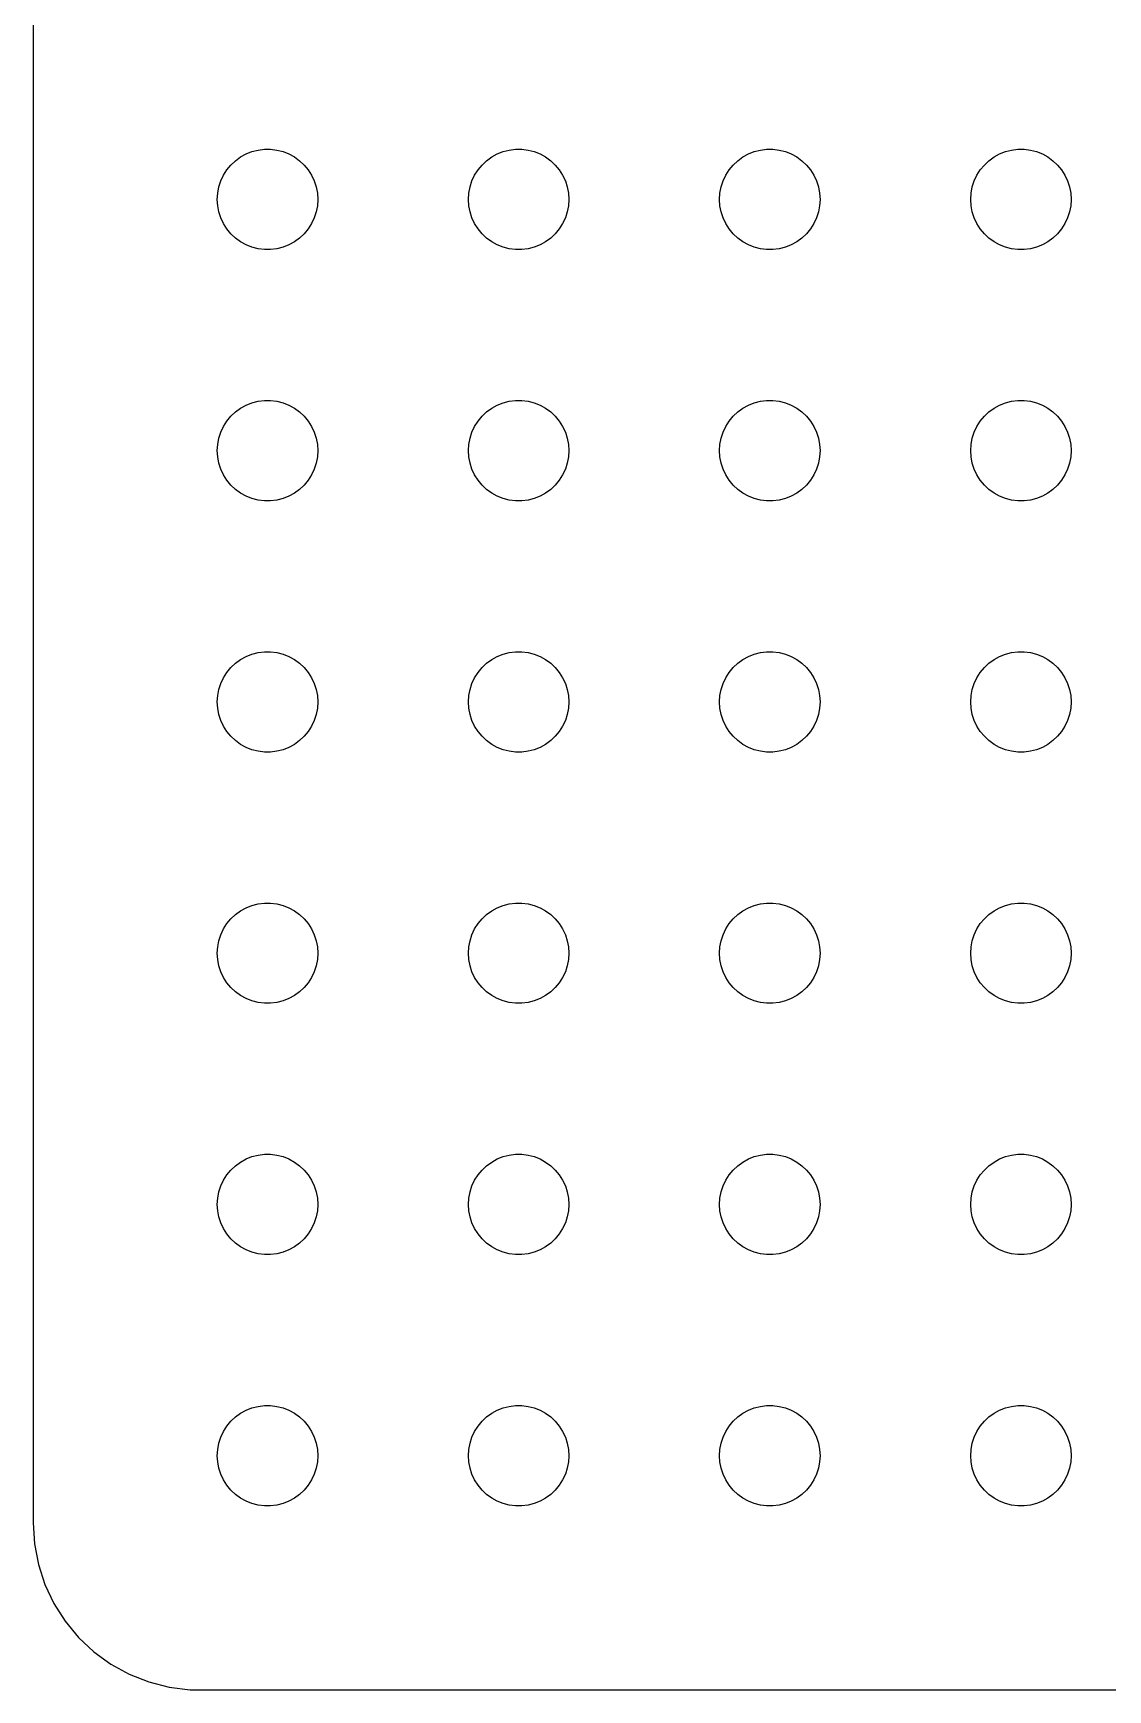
# Model space of a CAD drawing. Header units: metres. Extents: x -134 to 134, y 518 to 1078.
# Drawn here: x -134.5 to -102.4, y 860.01 to 909.46 of the extents above; entities that cross this region are included whole.
import ezdxf

# ---------------------------------------------------------------- set-up
doc = ezdxf.new("R2010")
doc.units = ezdxf.units.M

msp = doc.modelspace()

# ---------------------------------------------------------------- linework, layer by layer
for p, q in [((-134.5, 959), (-134.5, 865)), ((-127.781, 905.973), (-127.594, 905.997)), ((-127.594, 905.997), (-127.406, 905.997)), ((-127.406, 905.997), (-127.219, 905.973)), ((-120.281, 905.973), (-120.094, 905.997)), ((-120.094, 905.997), (-119.906, 905.997)), ((-119.906, 905.997), (-119.719, 905.973)), ((-112.781, 905.973), (-112.594, 905.997)), ((-112.594, 905.997), (-112.406, 905.997)), ((-112.406, 905.997), (-112.219, 905.973)), ((-105.281, 905.973), (-105.094, 905.997)), ((-105.094, 905.997), (-104.906, 905.997)), ((-104.906, 905.997), (-104.719, 905.973)), ((-128.714, 905.382), (-128.593, 905.527)), ((-128.593, 905.527), (-128.456, 905.656)), ((-128.456, 905.656), (-128.304, 905.766)), ((-128.304, 905.766), (-128.139, 905.857)), ((-128.139, 905.857), (-127.964, 905.927)), ((-127.964, 905.927), (-127.781, 905.973)), ((-127.219, 905.973), (-127.036, 905.927)), ((-127.036, 905.927), (-126.861, 905.857)), ((-126.861, 905.857), (-126.696, 905.766)), ((-126.696, 905.766), (-126.544, 905.656)), ((-126.544, 905.656), (-126.407, 905.527)), ((-126.407, 905.527), (-126.286, 905.382)), ((-121.214, 905.382), (-121.093, 905.527)), ((-121.093, 905.527), (-120.956, 905.656)), ((-120.956, 905.656), (-120.804, 905.766)), ((-120.804, 905.766), (-120.639, 905.857)), ((-120.639, 905.857), (-120.464, 905.927)), ((-120.464, 905.927), (-120.281, 905.973)), ((-119.719, 905.973), (-119.536, 905.927)), ((-119.536, 905.927), (-119.361, 905.857)), ((-119.361, 905.857), (-119.196, 905.766)), ((-119.196, 905.766), (-119.044, 905.656)), ((-119.044, 905.656), (-118.907, 905.527)), ((-118.907, 905.527), (-118.786, 905.382)), ((-113.714, 905.382), (-113.593, 905.527)), ((-113.593, 905.527), (-113.456, 905.656)), ((-113.456, 905.656), (-113.304, 905.766)), ((-113.304, 905.766), (-113.139, 905.857)), ((-113.139, 905.857), (-112.964, 905.927)), ((-112.964, 905.927), (-112.781, 905.973)), ((-112.219, 905.973), (-112.036, 905.927)), ((-112.036, 905.927), (-111.861, 905.857)), ((-111.861, 905.857), (-111.696, 905.766)), ((-111.696, 905.766), (-111.544, 905.656)), ((-111.544, 905.656), (-111.407, 905.527)), ((-111.407, 905.527), (-111.286, 905.382)), ((-106.214, 905.382), (-106.093, 905.527)), ((-106.093, 905.527), (-105.956, 905.656)), ((-105.956, 905.656), (-105.804, 905.766)), ((-105.804, 905.766), (-105.639, 905.857)), ((-105.639, 905.857), (-105.464, 905.927)), ((-105.464, 905.927), (-105.281, 905.973)), ((-104.719, 905.973), (-104.536, 905.927)), ((-104.536, 905.927), (-104.361, 905.857)), ((-104.361, 905.857), (-104.196, 905.766)), ((-104.196, 905.766), (-104.044, 905.656)), ((-104.044, 905.656), (-103.907, 905.527)), ((-103.907, 905.527), (-103.786, 905.382)), ((-128.953, 904.873), (-128.895, 905.052)), ((-128.895, 905.052), (-128.814, 905.223)), ((-128.814, 905.223), (-128.714, 905.382)), ((-126.286, 905.382), (-126.186, 905.223)), ((-126.186, 905.223), (-126.105, 905.052)), ((-126.105, 905.052), (-126.047, 904.873)), ((-121.453, 904.873), (-121.395, 905.052)), ((-121.395, 905.052), (-121.314, 905.223)), ((-121.314, 905.223), (-121.214, 905.382)), ((-118.786, 905.382), (-118.686, 905.223)), ((-118.686, 905.223), (-118.605, 905.052)), ((-118.605, 905.052), (-118.547, 904.873)), ((-113.953, 904.873), (-113.895, 905.052)), ((-113.895, 905.052), (-113.814, 905.223)), ((-113.814, 905.223), (-113.714, 905.382)), ((-111.286, 905.382), (-111.186, 905.223)), ((-111.186, 905.223), (-111.105, 905.052)), ((-111.105, 905.052), (-111.047, 904.873)), ((-106.453, 904.873), (-106.395, 905.052)), ((-106.395, 905.052), (-106.314, 905.223)), ((-106.314, 905.223), (-106.214, 905.382)), ((-103.786, 905.382), (-103.686, 905.223)), ((-103.686, 905.223), (-103.605, 905.052)), ((-103.605, 905.052), (-103.547, 904.873)), ((-129, 904.5), (-128.988, 904.688)), ((-128.988, 904.312), (-129, 904.5)), ((-128.988, 904.688), (-128.953, 904.873)), ((-126.047, 904.873), (-126.012, 904.688)), ((-126.012, 904.688), (-126, 904.5)), ((-126, 904.5), (-126.012, 904.312)), ((-121.5, 904.5), (-121.488, 904.688)), ((-121.488, 904.312), (-121.5, 904.5)), ((-121.488, 904.688), (-121.453, 904.873)), ((-118.547, 904.873), (-118.512, 904.688)), ((-118.512, 904.688), (-118.5, 904.5)), ((-118.5, 904.5), (-118.512, 904.312)), ((-114, 904.5), (-113.988, 904.688)), ((-113.988, 904.312), (-114, 904.5)), ((-113.988, 904.688), (-113.953, 904.873)), ((-111.047, 904.873), (-111.012, 904.688)), ((-111.012, 904.688), (-111, 904.5)), ((-111, 904.5), (-111.012, 904.312)), ((-106.5, 904.5), (-106.488, 904.688)), ((-106.488, 904.312), (-106.5, 904.5)), ((-106.488, 904.688), (-106.453, 904.873)), ((-103.547, 904.873), (-103.512, 904.688)), ((-103.512, 904.688), (-103.5, 904.5)), ((-103.5, 904.5), (-103.512, 904.312)), ((-128.953, 904.127), (-128.988, 904.312)), ((-128.895, 903.948), (-128.953, 904.127)), ((-126.047, 904.127), (-126.105, 903.948)), ((-126.012, 904.312), (-126.047, 904.127)), ((-121.453, 904.127), (-121.488, 904.312)), ((-121.395, 903.948), (-121.453, 904.127)), ((-118.547, 904.127), (-118.605, 903.948)), ((-118.512, 904.312), (-118.547, 904.127)), ((-113.953, 904.127), (-113.988, 904.312)), ((-113.895, 903.948), (-113.953, 904.127)), ((-111.047, 904.127), (-111.105, 903.948)), ((-111.012, 904.312), (-111.047, 904.127)), ((-106.453, 904.127), (-106.488, 904.312)), ((-106.395, 903.948), (-106.453, 904.127)), ((-103.547, 904.127), (-103.605, 903.948)), ((-103.512, 904.312), (-103.547, 904.127)), ((-128.814, 903.777), (-128.895, 903.948)), ((-128.714, 903.618), (-128.814, 903.777)), ((-128.593, 903.473), (-128.714, 903.618)), ((-126.286, 903.618), (-126.407, 903.473)), ((-126.186, 903.777), (-126.286, 903.618)), ((-126.105, 903.948), (-126.186, 903.777)), ((-121.314, 903.777), (-121.395, 903.948)), ((-121.214, 903.618), (-121.314, 903.777)), ((-121.093, 903.473), (-121.214, 903.618)), ((-118.786, 903.618), (-118.907, 903.473)), ((-118.686, 903.777), (-118.786, 903.618)), ((-118.605, 903.948), (-118.686, 903.777)), ((-113.814, 903.777), (-113.895, 903.948)), ((-113.714, 903.618), (-113.814, 903.777)), ((-113.593, 903.473), (-113.714, 903.618)), ((-111.286, 903.618), (-111.407, 903.473)), ((-111.186, 903.777), (-111.286, 903.618)), ((-111.105, 903.948), (-111.186, 903.777)), ((-106.314, 903.777), (-106.395, 903.948)), ((-106.214, 903.618), (-106.314, 903.777)), ((-106.093, 903.473), (-106.214, 903.618)), ((-103.786, 903.618), (-103.907, 903.473)), ((-103.686, 903.777), (-103.786, 903.618)), ((-103.605, 903.948), (-103.686, 903.777)), ((-128.456, 903.344), (-128.593, 903.473)), ((-128.304, 903.234), (-128.456, 903.344)), ((-128.139, 903.143), (-128.304, 903.234)), ((-127.964, 903.073), (-128.139, 903.143)), ((-127.781, 903.027), (-127.964, 903.073)), ((-127.594, 903.003), (-127.781, 903.027)), ((-127.219, 903.027), (-127.406, 903.003)), ((-127.036, 903.073), (-127.219, 903.027)), ((-126.861, 903.143), (-127.036, 903.073)), ((-126.696, 903.234), (-126.861, 903.143)), ((-126.544, 903.344), (-126.696, 903.234)), ((-126.407, 903.473), (-126.544, 903.344)), ((-120.956, 903.344), (-121.093, 903.473)), ((-120.804, 903.234), (-120.956, 903.344)), ((-120.639, 903.143), (-120.804, 903.234)), ((-120.464, 903.073), (-120.639, 903.143)), ((-120.281, 903.027), (-120.464, 903.073)), ((-120.094, 903.003), (-120.281, 903.027)), ((-119.719, 903.027), (-119.906, 903.003)), ((-119.536, 903.073), (-119.719, 903.027)), ((-119.361, 903.143), (-119.536, 903.073)), ((-119.196, 903.234), (-119.361, 903.143)), ((-119.044, 903.344), (-119.196, 903.234)), ((-118.907, 903.473), (-119.044, 903.344)), ((-113.456, 903.344), (-113.593, 903.473)), ((-113.304, 903.234), (-113.456, 903.344)), ((-113.139, 903.143), (-113.304, 903.234)), ((-112.964, 903.073), (-113.139, 903.143)), ((-112.781, 903.027), (-112.964, 903.073)), ((-112.594, 903.003), (-112.781, 903.027)), ((-112.219, 903.027), (-112.406, 903.003)), ((-112.036, 903.073), (-112.219, 903.027)), ((-111.861, 903.143), (-112.036, 903.073)), ((-111.696, 903.234), (-111.861, 903.143)), ((-111.544, 903.344), (-111.696, 903.234)), ((-111.407, 903.473), (-111.544, 903.344)), ((-105.956, 903.344), (-106.093, 903.473)), ((-105.804, 903.234), (-105.956, 903.344)), ((-105.639, 903.143), (-105.804, 903.234)), ((-105.464, 903.073), (-105.639, 903.143)), ((-105.281, 903.027), (-105.464, 903.073)), ((-105.094, 903.003), (-105.281, 903.027)), ((-104.719, 903.027), (-104.906, 903.003)), ((-104.536, 903.073), (-104.719, 903.027)), ((-104.361, 903.143), (-104.536, 903.073)), ((-104.196, 903.234), (-104.361, 903.143)), ((-104.044, 903.344), (-104.196, 903.234)), ((-103.907, 903.473), (-104.044, 903.344)), ((-127.406, 903.003), (-127.594, 903.003)), ((-119.906, 903.003), (-120.094, 903.003)), ((-112.406, 903.003), (-112.594, 903.003)), ((-104.906, 903.003), (-105.094, 903.003)), ((-128.593, 898.027), (-128.456, 898.156)), ((-128.456, 898.156), (-128.304, 898.266)), ((-128.304, 898.266), (-128.139, 898.357)), ((-128.139, 898.357), (-127.964, 898.427)), ((-127.964, 898.427), (-127.781, 898.473)), ((-127.781, 898.473), (-127.594, 898.497)), ((-127.594, 898.497), (-127.406, 898.497)), ((-127.406, 898.497), (-127.219, 898.473)), ((-127.219, 898.473), (-127.036, 898.427)), ((-127.036, 898.427), (-126.861, 898.357)), ((-126.861, 898.357), (-126.696, 898.266)), ((-126.696, 898.266), (-126.544, 898.156)), ((-126.544, 898.156), (-126.407, 898.027)), ((-121.093, 898.027), (-120.956, 898.156)), ((-120.956, 898.156), (-120.804, 898.266)), ((-120.804, 898.266), (-120.639, 898.357)), ((-120.639, 898.357), (-120.464, 898.427)), ((-120.464, 898.427), (-120.281, 898.473)), ((-120.281, 898.473), (-120.094, 898.497)), ((-120.094, 898.497), (-119.906, 898.497)), ((-119.906, 898.497), (-119.719, 898.473)), ((-119.719, 898.473), (-119.536, 898.427)), ((-119.536, 898.427), (-119.361, 898.357)), ((-119.361, 898.357), (-119.196, 898.266)), ((-119.196, 898.266), (-119.044, 898.156)), ((-119.044, 898.156), (-118.907, 898.027)), ((-113.593, 898.027), (-113.456, 898.156)), ((-113.456, 898.156), (-113.304, 898.266)), ((-113.304, 898.266), (-113.139, 898.357)), ((-113.139, 898.357), (-112.964, 898.427)), ((-112.964, 898.427), (-112.781, 898.473)), ((-112.781, 898.473), (-112.594, 898.497)), ((-112.594, 898.497), (-112.406, 898.497)), ((-112.406, 898.497), (-112.219, 898.473)), ((-112.219, 898.473), (-112.036, 898.427)), ((-112.036, 898.427), (-111.861, 898.357)), ((-111.861, 898.357), (-111.696, 898.266)), ((-111.696, 898.266), (-111.544, 898.156)), ((-111.544, 898.156), (-111.407, 898.027)), ((-106.093, 898.027), (-105.956, 898.156)), ((-105.956, 898.156), (-105.804, 898.266)), ((-105.804, 898.266), (-105.639, 898.357)), ((-105.639, 898.357), (-105.464, 898.427)), ((-105.464, 898.427), (-105.281, 898.473)), ((-105.281, 898.473), (-105.094, 898.497)), ((-105.094, 898.497), (-104.906, 898.497)), ((-104.906, 898.497), (-104.719, 898.473)), ((-104.719, 898.473), (-104.536, 898.427)), ((-104.536, 898.427), (-104.361, 898.357)), ((-104.361, 898.357), (-104.196, 898.266)), ((-104.196, 898.266), (-104.044, 898.156)), ((-104.044, 898.156), (-103.907, 898.027)), ((-128.895, 897.552), (-128.814, 897.723)), ((-128.814, 897.723), (-128.714, 897.882)), ((-128.714, 897.882), (-128.593, 898.027)), ((-126.407, 898.027), (-126.286, 897.882)), ((-126.286, 897.882), (-126.186, 897.723)), ((-126.186, 897.723), (-126.105, 897.552)), ((-121.395, 897.552), (-121.314, 897.723)), ((-121.314, 897.723), (-121.214, 897.882)), ((-121.214, 897.882), (-121.093, 898.027)), ((-118.907, 898.027), (-118.786, 897.882)), ((-118.786, 897.882), (-118.686, 897.723)), ((-118.686, 897.723), (-118.605, 897.552)), ((-113.895, 897.552), (-113.814, 897.723)), ((-113.814, 897.723), (-113.714, 897.882)), ((-113.714, 897.882), (-113.593, 898.027)), ((-111.407, 898.027), (-111.286, 897.882)), ((-111.286, 897.882), (-111.186, 897.723)), ((-111.186, 897.723), (-111.105, 897.552)), ((-106.395, 897.552), (-106.314, 897.723)), ((-106.314, 897.723), (-106.214, 897.882)), ((-106.214, 897.882), (-106.093, 898.027)), ((-103.907, 898.027), (-103.786, 897.882)), ((-103.786, 897.882), (-103.686, 897.723)), ((-103.686, 897.723), (-103.605, 897.552)), ((-129, 897), (-128.988, 897.188)), ((-128.988, 897.188), (-128.953, 897.373)), ((-128.953, 897.373), (-128.895, 897.552)), ((-126.105, 897.552), (-126.047, 897.373)), ((-126.047, 897.373), (-126.012, 897.188)), ((-126.012, 897.188), (-126, 897)), ((-121.5, 897), (-121.488, 897.188)), ((-121.488, 897.188), (-121.453, 897.373)), ((-121.453, 897.373), (-121.395, 897.552)), ((-118.605, 897.552), (-118.547, 897.373)), ((-118.547, 897.373), (-118.512, 897.188)), ((-118.512, 897.188), (-118.5, 897)), ((-114, 897), (-113.988, 897.188)), ((-113.988, 897.188), (-113.953, 897.373)), ((-113.953, 897.373), (-113.895, 897.552)), ((-111.105, 897.552), (-111.047, 897.373)), ((-111.047, 897.373), (-111.012, 897.188)), ((-111.012, 897.188), (-111, 897)), ((-106.5, 897), (-106.488, 897.188)), ((-106.488, 897.188), (-106.453, 897.373)), ((-106.453, 897.373), (-106.395, 897.552)), ((-103.605, 897.552), (-103.547, 897.373)), ((-103.547, 897.373), (-103.512, 897.188)), ((-103.512, 897.188), (-103.5, 897)), ((-128.988, 896.812), (-129, 897)), ((-128.953, 896.627), (-128.988, 896.812)), ((-128.895, 896.448), (-128.953, 896.627)), ((-126.047, 896.627), (-126.105, 896.448)), ((-126.012, 896.812), (-126.047, 896.627)), ((-126, 897), (-126.012, 896.812)), ((-121.488, 896.812), (-121.5, 897)), ((-121.453, 896.627), (-121.488, 896.812)), ((-121.395, 896.448), (-121.453, 896.627)), ((-118.547, 896.627), (-118.605, 896.448)), ((-118.512, 896.812), (-118.547, 896.627)), ((-118.5, 897), (-118.512, 896.812)), ((-113.988, 896.812), (-114, 897)), ((-113.953, 896.627), (-113.988, 896.812)), ((-113.895, 896.448), (-113.953, 896.627)), ((-111.047, 896.627), (-111.105, 896.448)), ((-111.012, 896.812), (-111.047, 896.627)), ((-111, 897), (-111.012, 896.812)), ((-106.488, 896.812), (-106.5, 897)), ((-106.453, 896.627), (-106.488, 896.812)), ((-106.395, 896.448), (-106.453, 896.627)), ((-103.547, 896.627), (-103.605, 896.448)), ((-103.512, 896.812), (-103.547, 896.627)), ((-103.5, 897), (-103.512, 896.812)), ((-128.814, 896.277), (-128.895, 896.448)), ((-128.714, 896.118), (-128.814, 896.277)), ((-128.593, 895.973), (-128.714, 896.118)), ((-126.286, 896.118), (-126.407, 895.973)), ((-126.186, 896.277), (-126.286, 896.118)), ((-126.105, 896.448), (-126.186, 896.277)), ((-121.314, 896.277), (-121.395, 896.448)), ((-121.214, 896.118), (-121.314, 896.277)), ((-121.093, 895.973), (-121.214, 896.118)), ((-118.786, 896.118), (-118.907, 895.973)), ((-118.686, 896.277), (-118.786, 896.118)), ((-118.605, 896.448), (-118.686, 896.277)), ((-113.814, 896.277), (-113.895, 896.448)), ((-113.714, 896.118), (-113.814, 896.277)), ((-113.593, 895.973), (-113.714, 896.118)), ((-111.286, 896.118), (-111.407, 895.973)), ((-111.186, 896.277), (-111.286, 896.118)), ((-111.105, 896.448), (-111.186, 896.277)), ((-106.314, 896.277), (-106.395, 896.448)), ((-106.214, 896.118), (-106.314, 896.277)), ((-106.093, 895.973), (-106.214, 896.118)), ((-103.786, 896.118), (-103.907, 895.973)), ((-103.686, 896.277), (-103.786, 896.118)), ((-103.605, 896.448), (-103.686, 896.277)), ((-128.456, 895.844), (-128.593, 895.973)), ((-128.304, 895.734), (-128.456, 895.844)), ((-128.139, 895.643), (-128.304, 895.734)), ((-127.964, 895.573), (-128.139, 895.643)), ((-126.861, 895.643), (-127.036, 895.573)), ((-126.696, 895.734), (-126.861, 895.643)), ((-126.544, 895.844), (-126.696, 895.734)), ((-126.407, 895.973), (-126.544, 895.844)), ((-120.956, 895.844), (-121.093, 895.973)), ((-120.804, 895.734), (-120.956, 895.844)), ((-120.639, 895.643), (-120.804, 895.734)), ((-120.464, 895.573), (-120.639, 895.643)), ((-119.361, 895.643), (-119.536, 895.573)), ((-119.196, 895.734), (-119.361, 895.643)), ((-119.044, 895.844), (-119.196, 895.734)), ((-118.907, 895.973), (-119.044, 895.844)), ((-113.456, 895.844), (-113.593, 895.973)), ((-113.304, 895.734), (-113.456, 895.844)), ((-113.139, 895.643), (-113.304, 895.734)), ((-112.964, 895.573), (-113.139, 895.643)), ((-111.861, 895.643), (-112.036, 895.573)), ((-111.696, 895.734), (-111.861, 895.643)), ((-111.544, 895.844), (-111.696, 895.734)), ((-111.407, 895.973), (-111.544, 895.844)), ((-105.956, 895.844), (-106.093, 895.973)), ((-105.804, 895.734), (-105.956, 895.844)), ((-105.639, 895.643), (-105.804, 895.734)), ((-105.464, 895.573), (-105.639, 895.643)), ((-104.361, 895.643), (-104.536, 895.573)), ((-104.196, 895.734), (-104.361, 895.643)), ((-104.044, 895.844), (-104.196, 895.734)), ((-103.907, 895.973), (-104.044, 895.844)), ((-127.781, 895.527), (-127.964, 895.573)), ((-127.594, 895.503), (-127.781, 895.527)), ((-127.406, 895.503), (-127.594, 895.503)), ((-127.219, 895.527), (-127.406, 895.503)), ((-127.036, 895.573), (-127.219, 895.527)), ((-120.281, 895.527), (-120.464, 895.573)), ((-120.094, 895.503), (-120.281, 895.527)), ((-119.906, 895.503), (-120.094, 895.503)), ((-119.719, 895.527), (-119.906, 895.503)), ((-119.536, 895.573), (-119.719, 895.527)), ((-112.781, 895.527), (-112.964, 895.573)), ((-112.594, 895.503), (-112.781, 895.527)), ((-112.406, 895.503), (-112.594, 895.503)), ((-112.219, 895.527), (-112.406, 895.503)), ((-112.036, 895.573), (-112.219, 895.527)), ((-105.281, 895.527), (-105.464, 895.573)), ((-105.094, 895.503), (-105.281, 895.527)), ((-104.906, 895.503), (-105.094, 895.503)), ((-104.719, 895.527), (-104.906, 895.503)), ((-104.536, 895.573), (-104.719, 895.527)), ((-128.593, 890.527), (-128.456, 890.656)), ((-128.456, 890.656), (-128.304, 890.766)), ((-128.304, 890.766), (-128.139, 890.857)), ((-128.139, 890.857), (-127.964, 890.927)), ((-127.964, 890.927), (-127.781, 890.973)), ((-127.781, 890.973), (-127.594, 890.997)), ((-127.594, 890.997), (-127.406, 890.997)), ((-127.406, 890.997), (-127.219, 890.973)), ((-127.219, 890.973), (-127.036, 890.927)), ((-127.036, 890.927), (-126.861, 890.857)), ((-126.861, 890.857), (-126.696, 890.766)), ((-126.696, 890.766), (-126.544, 890.656)), ((-126.544, 890.656), (-126.407, 890.527)), ((-121.093, 890.527), (-120.956, 890.656)), ((-120.956, 890.656), (-120.804, 890.766)), ((-120.804, 890.766), (-120.639, 890.857)), ((-120.639, 890.857), (-120.464, 890.927)), ((-120.464, 890.927), (-120.281, 890.973)), ((-120.281, 890.973), (-120.094, 890.997)), ((-120.094, 890.997), (-119.906, 890.997)), ((-119.906, 890.997), (-119.719, 890.973)), ((-119.719, 890.973), (-119.536, 890.927)), ((-119.536, 890.927), (-119.361, 890.857)), ((-119.361, 890.857), (-119.196, 890.766)), ((-119.196, 890.766), (-119.044, 890.656)), ((-119.044, 890.656), (-118.907, 890.527)), ((-113.593, 890.527), (-113.456, 890.656)), ((-113.456, 890.656), (-113.304, 890.766)), ((-113.304, 890.766), (-113.139, 890.857)), ((-113.139, 890.857), (-112.964, 890.927)), ((-112.964, 890.927), (-112.781, 890.973)), ((-112.781, 890.973), (-112.594, 890.997)), ((-112.594, 890.997), (-112.406, 890.997)), ((-112.406, 890.997), (-112.219, 890.973)), ((-112.219, 890.973), (-112.036, 890.927)), ((-112.036, 890.927), (-111.861, 890.857)), ((-111.861, 890.857), (-111.696, 890.766)), ((-111.696, 890.766), (-111.544, 890.656)), ((-111.544, 890.656), (-111.407, 890.527)), ((-106.093, 890.527), (-105.956, 890.656)), ((-105.956, 890.656), (-105.804, 890.766)), ((-105.804, 890.766), (-105.639, 890.857)), ((-105.639, 890.857), (-105.464, 890.927)), ((-105.464, 890.927), (-105.281, 890.973)), ((-105.281, 890.973), (-105.094, 890.997)), ((-105.094, 890.997), (-104.906, 890.997)), ((-104.906, 890.997), (-104.719, 890.973)), ((-104.719, 890.973), (-104.536, 890.927)), ((-104.536, 890.927), (-104.361, 890.857)), ((-104.361, 890.857), (-104.196, 890.766)), ((-104.196, 890.766), (-104.044, 890.656)), ((-104.044, 890.656), (-103.907, 890.527)), ((-128.895, 890.052), (-128.814, 890.223)), ((-128.814, 890.223), (-128.714, 890.382)), ((-128.714, 890.382), (-128.593, 890.527)), ((-126.407, 890.527), (-126.286, 890.382)), ((-126.286, 890.382), (-126.186, 890.223)), ((-126.186, 890.223), (-126.105, 890.052)), ((-121.395, 890.052), (-121.314, 890.223)), ((-121.314, 890.223), (-121.214, 890.382)), ((-121.214, 890.382), (-121.093, 890.527)), ((-118.907, 890.527), (-118.786, 890.382)), ((-118.786, 890.382), (-118.686, 890.223)), ((-118.686, 890.223), (-118.605, 890.052)), ((-113.895, 890.052), (-113.814, 890.223)), ((-113.814, 890.223), (-113.714, 890.382)), ((-113.714, 890.382), (-113.593, 890.527)), ((-111.407, 890.527), (-111.286, 890.382)), ((-111.286, 890.382), (-111.186, 890.223)), ((-111.186, 890.223), (-111.105, 890.052)), ((-106.395, 890.052), (-106.314, 890.223)), ((-106.314, 890.223), (-106.214, 890.382)), ((-106.214, 890.382), (-106.093, 890.527)), ((-103.907, 890.527), (-103.786, 890.382)), ((-103.786, 890.382), (-103.686, 890.223)), ((-103.686, 890.223), (-103.605, 890.052)), ((-129, 889.5), (-128.988, 889.688)), ((-128.988, 889.688), (-128.953, 889.873)), ((-128.953, 889.873), (-128.895, 890.052)), ((-126.105, 890.052), (-126.047, 889.873)), ((-126.047, 889.873), (-126.012, 889.688)), ((-126.012, 889.688), (-126, 889.5)), ((-121.5, 889.5), (-121.488, 889.688)), ((-121.488, 889.688), (-121.453, 889.873)), ((-121.453, 889.873), (-121.395, 890.052)), ((-118.605, 890.052), (-118.547, 889.873)), ((-118.547, 889.873), (-118.512, 889.688)), ((-118.512, 889.688), (-118.5, 889.5)), ((-114, 889.5), (-113.988, 889.688)), ((-113.988, 889.688), (-113.953, 889.873)), ((-113.953, 889.873), (-113.895, 890.052)), ((-111.105, 890.052), (-111.047, 889.873)), ((-111.047, 889.873), (-111.012, 889.688)), ((-111.012, 889.688), (-111, 889.5)), ((-106.5, 889.5), (-106.488, 889.688)), ((-106.488, 889.688), (-106.453, 889.873)), ((-106.453, 889.873), (-106.395, 890.052)), ((-103.605, 890.052), (-103.547, 889.873)), ((-103.547, 889.873), (-103.512, 889.688)), ((-103.512, 889.688), (-103.5, 889.5)), ((-128.988, 889.312), (-129, 889.5)), ((-128.953, 889.127), (-128.988, 889.312)), ((-126.012, 889.312), (-126.047, 889.127)), ((-126, 889.5), (-126.012, 889.312)), ((-121.488, 889.312), (-121.5, 889.5)), ((-121.453, 889.127), (-121.488, 889.312)), ((-118.512, 889.312), (-118.547, 889.127)), ((-118.5, 889.5), (-118.512, 889.312)), ((-113.988, 889.312), (-114, 889.5)), ((-113.953, 889.127), (-113.988, 889.312)), ((-111.012, 889.312), (-111.047, 889.127)), ((-111, 889.5), (-111.012, 889.312)), ((-106.488, 889.312), (-106.5, 889.5)), ((-106.453, 889.127), (-106.488, 889.312)), ((-103.512, 889.312), (-103.547, 889.127)), ((-103.5, 889.5), (-103.512, 889.312)), ((-128.895, 888.948), (-128.953, 889.127)), ((-128.814, 888.777), (-128.895, 888.948)), ((-128.714, 888.618), (-128.814, 888.777)), ((-126.186, 888.777), (-126.286, 888.618)), ((-126.105, 888.948), (-126.186, 888.777)), ((-126.047, 889.127), (-126.105, 888.948)), ((-121.395, 888.948), (-121.453, 889.127)), ((-121.314, 888.777), (-121.395, 888.948)), ((-121.214, 888.618), (-121.314, 888.777)), ((-118.686, 888.777), (-118.786, 888.618)), ((-118.605, 888.948), (-118.686, 888.777)), ((-118.547, 889.127), (-118.605, 888.948)), ((-113.895, 888.948), (-113.953, 889.127)), ((-113.814, 888.777), (-113.895, 888.948)), ((-113.714, 888.618), (-113.814, 888.777)), ((-111.186, 888.777), (-111.286, 888.618)), ((-111.105, 888.948), (-111.186, 888.777)), ((-111.047, 889.127), (-111.105, 888.948)), ((-106.395, 888.948), (-106.453, 889.127)), ((-106.314, 888.777), (-106.395, 888.948)), ((-106.214, 888.618), (-106.314, 888.777)), ((-103.686, 888.777), (-103.786, 888.618)), ((-103.605, 888.948), (-103.686, 888.777)), ((-103.547, 889.127), (-103.605, 888.948)), ((-128.593, 888.473), (-128.714, 888.618)), ((-128.456, 888.344), (-128.593, 888.473)), ((-128.304, 888.234), (-128.456, 888.344)), ((-128.139, 888.143), (-128.304, 888.234)), ((-126.696, 888.234), (-126.861, 888.143)), ((-126.544, 888.344), (-126.696, 888.234)), ((-126.407, 888.473), (-126.544, 888.344)), ((-126.286, 888.618), (-126.407, 888.473)), ((-121.093, 888.473), (-121.214, 888.618)), ((-120.956, 888.344), (-121.093, 888.473)), ((-120.804, 888.234), (-120.956, 888.344)), ((-120.639, 888.143), (-120.804, 888.234)), ((-119.196, 888.234), (-119.361, 888.143)), ((-119.044, 888.344), (-119.196, 888.234)), ((-118.907, 888.473), (-119.044, 888.344)), ((-118.786, 888.618), (-118.907, 888.473)), ((-113.593, 888.473), (-113.714, 888.618)), ((-113.456, 888.344), (-113.593, 888.473)), ((-113.304, 888.234), (-113.456, 888.344)), ((-113.139, 888.143), (-113.304, 888.234)), ((-111.696, 888.234), (-111.861, 888.143)), ((-111.544, 888.344), (-111.696, 888.234)), ((-111.407, 888.473), (-111.544, 888.344)), ((-111.286, 888.618), (-111.407, 888.473)), ((-106.093, 888.473), (-106.214, 888.618)), ((-105.956, 888.344), (-106.093, 888.473)), ((-105.804, 888.234), (-105.956, 888.344)), ((-105.639, 888.143), (-105.804, 888.234)), ((-104.196, 888.234), (-104.361, 888.143)), ((-104.044, 888.344), (-104.196, 888.234)), ((-103.907, 888.473), (-104.044, 888.344)), ((-103.786, 888.618), (-103.907, 888.473)), ((-127.964, 888.073), (-128.139, 888.143)), ((-127.781, 888.027), (-127.964, 888.073)), ((-127.594, 888.003), (-127.781, 888.027)), ((-127.406, 888.003), (-127.594, 888.003)), ((-127.219, 888.027), (-127.406, 888.003)), ((-127.036, 888.073), (-127.219, 888.027)), ((-126.861, 888.143), (-127.036, 888.073)), ((-120.464, 888.073), (-120.639, 888.143)), ((-120.281, 888.027), (-120.464, 888.073)), ((-120.094, 888.003), (-120.281, 888.027)), ((-119.906, 888.003), (-120.094, 888.003)), ((-119.719, 888.027), (-119.906, 888.003)), ((-119.536, 888.073), (-119.719, 888.027)), ((-119.361, 888.143), (-119.536, 888.073)), ((-112.964, 888.073), (-113.139, 888.143)), ((-112.781, 888.027), (-112.964, 888.073)), ((-112.594, 888.003), (-112.781, 888.027)), ((-112.406, 888.003), (-112.594, 888.003)), ((-112.219, 888.027), (-112.406, 888.003)), ((-112.036, 888.073), (-112.219, 888.027)), ((-111.861, 888.143), (-112.036, 888.073)), ((-105.464, 888.073), (-105.639, 888.143)), ((-105.281, 888.027), (-105.464, 888.073)), ((-105.094, 888.003), (-105.281, 888.027)), ((-104.906, 888.003), (-105.094, 888.003)), ((-104.719, 888.027), (-104.906, 888.003)), ((-104.536, 888.073), (-104.719, 888.027)), ((-104.361, 888.143), (-104.536, 888.073)), ((-128.456, 883.156), (-128.304, 883.266)), ((-128.304, 883.266), (-128.139, 883.357)), ((-128.139, 883.357), (-127.964, 883.427)), ((-127.964, 883.427), (-127.781, 883.473)), ((-127.781, 883.473), (-127.594, 883.497)), ((-127.594, 883.497), (-127.406, 883.497)), ((-127.406, 883.497), (-127.219, 883.473)), ((-127.219, 883.473), (-127.036, 883.427)), ((-127.036, 883.427), (-126.861, 883.357)), ((-126.861, 883.357), (-126.696, 883.266)), ((-126.696, 883.266), (-126.544, 883.156)), ((-120.956, 883.156), (-120.804, 883.266)), ((-120.804, 883.266), (-120.639, 883.357)), ((-120.639, 883.357), (-120.464, 883.427)), ((-120.464, 883.427), (-120.281, 883.473)), ((-120.281, 883.473), (-120.094, 883.497)), ((-120.094, 883.497), (-119.906, 883.497)), ((-119.906, 883.497), (-119.719, 883.473)), ((-119.719, 883.473), (-119.536, 883.427)), ((-119.536, 883.427), (-119.361, 883.357)), ((-119.361, 883.357), (-119.196, 883.266)), ((-119.196, 883.266), (-119.044, 883.156)), ((-113.456, 883.156), (-113.304, 883.266)), ((-113.304, 883.266), (-113.139, 883.357)), ((-113.139, 883.357), (-112.964, 883.427)), ((-112.964, 883.427), (-112.781, 883.473)), ((-112.781, 883.473), (-112.594, 883.497)), ((-112.594, 883.497), (-112.406, 883.497)), ((-112.406, 883.497), (-112.219, 883.473)), ((-112.219, 883.473), (-112.036, 883.427)), ((-112.036, 883.427), (-111.861, 883.357)), ((-111.861, 883.357), (-111.696, 883.266)), ((-111.696, 883.266), (-111.544, 883.156)), ((-105.956, 883.156), (-105.804, 883.266)), ((-105.804, 883.266), (-105.639, 883.357)), ((-105.639, 883.357), (-105.464, 883.427)), ((-105.464, 883.427), (-105.281, 883.473)), ((-105.281, 883.473), (-105.094, 883.497)), ((-105.094, 883.497), (-104.906, 883.497)), ((-104.906, 883.497), (-104.719, 883.473)), ((-104.719, 883.473), (-104.536, 883.427)), ((-104.536, 883.427), (-104.361, 883.357)), ((-104.361, 883.357), (-104.196, 883.266)), ((-104.196, 883.266), (-104.044, 883.156)), ((-128.814, 882.723), (-128.714, 882.882)), ((-128.714, 882.882), (-128.593, 883.027)), ((-128.593, 883.027), (-128.456, 883.156)), ((-126.544, 883.156), (-126.407, 883.027)), ((-126.407, 883.027), (-126.286, 882.882)), ((-126.286, 882.882), (-126.186, 882.723)), ((-121.314, 882.723), (-121.214, 882.882)), ((-121.214, 882.882), (-121.093, 883.027)), ((-121.093, 883.027), (-120.956, 883.156)), ((-119.044, 883.156), (-118.907, 883.027)), ((-118.907, 883.027), (-118.786, 882.882)), ((-118.786, 882.882), (-118.686, 882.723)), ((-113.814, 882.723), (-113.714, 882.882)), ((-113.714, 882.882), (-113.593, 883.027)), ((-113.593, 883.027), (-113.456, 883.156)), ((-111.544, 883.156), (-111.407, 883.027)), ((-111.407, 883.027), (-111.286, 882.882)), ((-111.286, 882.882), (-111.186, 882.723)), ((-106.314, 882.723), (-106.214, 882.882)), ((-106.214, 882.882), (-106.093, 883.027)), ((-106.093, 883.027), (-105.956, 883.156)), ((-104.044, 883.156), (-103.907, 883.027)), ((-103.907, 883.027), (-103.786, 882.882)), ((-103.786, 882.882), (-103.686, 882.723)), ((-128.988, 882.188), (-128.953, 882.373)), ((-128.953, 882.373), (-128.895, 882.552)), ((-128.895, 882.552), (-128.814, 882.723)), ((-126.186, 882.723), (-126.105, 882.552)), ((-126.105, 882.552), (-126.047, 882.373)), ((-126.047, 882.373), (-126.012, 882.188)), ((-121.488, 882.188), (-121.453, 882.373)), ((-121.453, 882.373), (-121.395, 882.552)), ((-121.395, 882.552), (-121.314, 882.723)), ((-118.686, 882.723), (-118.605, 882.552)), ((-118.605, 882.552), (-118.547, 882.373)), ((-118.547, 882.373), (-118.512, 882.188)), ((-113.988, 882.188), (-113.953, 882.373)), ((-113.953, 882.373), (-113.895, 882.552)), ((-113.895, 882.552), (-113.814, 882.723)), ((-111.186, 882.723), (-111.105, 882.552)), ((-111.105, 882.552), (-111.047, 882.373)), ((-111.047, 882.373), (-111.012, 882.188)), ((-106.488, 882.188), (-106.453, 882.373)), ((-106.453, 882.373), (-106.395, 882.552)), ((-106.395, 882.552), (-106.314, 882.723)), ((-103.686, 882.723), (-103.605, 882.552)), ((-103.605, 882.552), (-103.547, 882.373)), ((-103.547, 882.373), (-103.512, 882.188)), ((-129, 882), (-128.988, 882.188)), ((-128.988, 881.812), (-129, 882)), ((-128.953, 881.627), (-128.988, 881.812)), ((-126.012, 881.812), (-126.047, 881.627)), ((-126.012, 882.188), (-126, 882)), ((-126, 882), (-126.012, 881.812)), ((-121.5, 882), (-121.488, 882.188)), ((-121.488, 881.812), (-121.5, 882)), ((-121.453, 881.627), (-121.488, 881.812)), ((-118.512, 881.812), (-118.547, 881.627)), ((-118.512, 882.188), (-118.5, 882)), ((-118.5, 882), (-118.512, 881.812)), ((-114, 882), (-113.988, 882.188)), ((-113.988, 881.812), (-114, 882)), ((-113.953, 881.627), (-113.988, 881.812)), ((-111.012, 881.812), (-111.047, 881.627)), ((-111.012, 882.188), (-111, 882)), ((-111, 882), (-111.012, 881.812)), ((-106.5, 882), (-106.488, 882.188)), ((-106.488, 881.812), (-106.5, 882)), ((-106.453, 881.627), (-106.488, 881.812)), ((-103.512, 881.812), (-103.547, 881.627)), ((-103.512, 882.188), (-103.5, 882)), ((-103.5, 882), (-103.512, 881.812)), ((-128.895, 881.448), (-128.953, 881.627)), ((-128.814, 881.277), (-128.895, 881.448)), ((-128.714, 881.118), (-128.814, 881.277)), ((-126.186, 881.277), (-126.286, 881.118)), ((-126.105, 881.448), (-126.186, 881.277)), ((-126.047, 881.627), (-126.105, 881.448)), ((-121.395, 881.448), (-121.453, 881.627)), ((-121.314, 881.277), (-121.395, 881.448)), ((-121.214, 881.118), (-121.314, 881.277)), ((-118.686, 881.277), (-118.786, 881.118)), ((-118.605, 881.448), (-118.686, 881.277)), ((-118.547, 881.627), (-118.605, 881.448)), ((-113.895, 881.448), (-113.953, 881.627)), ((-113.814, 881.277), (-113.895, 881.448)), ((-113.714, 881.118), (-113.814, 881.277)), ((-111.186, 881.277), (-111.286, 881.118)), ((-111.105, 881.448), (-111.186, 881.277)), ((-111.047, 881.627), (-111.105, 881.448)), ((-106.395, 881.448), (-106.453, 881.627)), ((-106.314, 881.277), (-106.395, 881.448)), ((-106.214, 881.118), (-106.314, 881.277)), ((-103.686, 881.277), (-103.786, 881.118)), ((-103.605, 881.448), (-103.686, 881.277)), ((-103.547, 881.627), (-103.605, 881.448)), ((-128.593, 880.973), (-128.714, 881.118)), ((-128.456, 880.844), (-128.593, 880.973)), ((-128.304, 880.734), (-128.456, 880.844)), ((-126.544, 880.844), (-126.696, 880.734)), ((-126.407, 880.973), (-126.544, 880.844)), ((-126.286, 881.118), (-126.407, 880.973)), ((-121.093, 880.973), (-121.214, 881.118)), ((-120.956, 880.844), (-121.093, 880.973)), ((-120.804, 880.734), (-120.956, 880.844)), ((-119.044, 880.844), (-119.196, 880.734)), ((-118.907, 880.973), (-119.044, 880.844)), ((-118.786, 881.118), (-118.907, 880.973)), ((-113.593, 880.973), (-113.714, 881.118)), ((-113.456, 880.844), (-113.593, 880.973)), ((-113.304, 880.734), (-113.456, 880.844)), ((-111.544, 880.844), (-111.696, 880.734)), ((-111.407, 880.973), (-111.544, 880.844)), ((-111.286, 881.118), (-111.407, 880.973)), ((-106.093, 880.973), (-106.214, 881.118)), ((-105.956, 880.844), (-106.093, 880.973)), ((-105.804, 880.734), (-105.956, 880.844)), ((-104.044, 880.844), (-104.196, 880.734)), ((-103.907, 880.973), (-104.044, 880.844)), ((-103.786, 881.118), (-103.907, 880.973)), ((-128.139, 880.643), (-128.304, 880.734)), ((-127.964, 880.573), (-128.139, 880.643)), ((-127.781, 880.527), (-127.964, 880.573)), ((-127.594, 880.503), (-127.781, 880.527)), ((-127.406, 880.503), (-127.594, 880.503)), ((-127.219, 880.527), (-127.406, 880.503)), ((-127.036, 880.573), (-127.219, 880.527)), ((-126.861, 880.643), (-127.036, 880.573)), ((-126.696, 880.734), (-126.861, 880.643)), ((-120.639, 880.643), (-120.804, 880.734)), ((-120.464, 880.573), (-120.639, 880.643)), ((-120.281, 880.527), (-120.464, 880.573)), ((-120.094, 880.503), (-120.281, 880.527)), ((-119.906, 880.503), (-120.094, 880.503)), ((-119.719, 880.527), (-119.906, 880.503)), ((-119.536, 880.573), (-119.719, 880.527)), ((-119.361, 880.643), (-119.536, 880.573)), ((-119.196, 880.734), (-119.361, 880.643)), ((-113.139, 880.643), (-113.304, 880.734)), ((-112.964, 880.573), (-113.139, 880.643)), ((-112.781, 880.527), (-112.964, 880.573)), ((-112.594, 880.503), (-112.781, 880.527)), ((-112.406, 880.503), (-112.594, 880.503)), ((-112.219, 880.527), (-112.406, 880.503)), ((-112.036, 880.573), (-112.219, 880.527)), ((-111.861, 880.643), (-112.036, 880.573)), ((-111.696, 880.734), (-111.861, 880.643)), ((-105.639, 880.643), (-105.804, 880.734)), ((-105.464, 880.573), (-105.639, 880.643)), ((-105.281, 880.527), (-105.464, 880.573)), ((-105.094, 880.503), (-105.281, 880.527)), ((-104.906, 880.503), (-105.094, 880.503)), ((-104.719, 880.527), (-104.906, 880.503)), ((-104.536, 880.573), (-104.719, 880.527)), ((-104.361, 880.643), (-104.536, 880.573)), ((-104.196, 880.734), (-104.361, 880.643)), ((-128.304, 875.766), (-128.139, 875.857)), ((-128.139, 875.857), (-127.964, 875.927)), ((-127.964, 875.927), (-127.781, 875.973)), ((-127.781, 875.973), (-127.594, 875.997)), ((-127.594, 875.997), (-127.406, 875.997)), ((-127.406, 875.997), (-127.219, 875.973)), ((-127.219, 875.973), (-127.036, 875.927)), ((-127.036, 875.927), (-126.861, 875.857)), ((-126.861, 875.857), (-126.696, 875.766)), ((-120.804, 875.766), (-120.639, 875.857)), ((-120.639, 875.857), (-120.464, 875.927)), ((-120.464, 875.927), (-120.281, 875.973)), ((-120.281, 875.973), (-120.094, 875.997)), ((-120.094, 875.997), (-119.906, 875.997)), ((-119.906, 875.997), (-119.719, 875.973)), ((-119.719, 875.973), (-119.536, 875.927)), ((-119.536, 875.927), (-119.361, 875.857)), ((-119.361, 875.857), (-119.196, 875.766)), ((-113.304, 875.766), (-113.139, 875.857)), ((-113.139, 875.857), (-112.964, 875.927)), ((-112.964, 875.927), (-112.781, 875.973)), ((-112.781, 875.973), (-112.594, 875.997)), ((-112.594, 875.997), (-112.406, 875.997)), ((-112.406, 875.997), (-112.219, 875.973)), ((-112.219, 875.973), (-112.036, 875.927)), ((-112.036, 875.927), (-111.861, 875.857)), ((-111.861, 875.857), (-111.696, 875.766)), ((-105.804, 875.766), (-105.639, 875.857)), ((-105.639, 875.857), (-105.464, 875.927)), ((-105.464, 875.927), (-105.281, 875.973)), ((-105.281, 875.973), (-105.094, 875.997)), ((-105.094, 875.997), (-104.906, 875.997)), ((-104.906, 875.997), (-104.719, 875.973)), ((-104.719, 875.973), (-104.536, 875.927)), ((-104.536, 875.927), (-104.361, 875.857)), ((-104.361, 875.857), (-104.196, 875.766)), ((-128.814, 875.223), (-128.714, 875.382)), ((-128.714, 875.382), (-128.593, 875.527)), ((-128.593, 875.527), (-128.456, 875.656)), ((-128.456, 875.656), (-128.304, 875.766)), ((-126.696, 875.766), (-126.544, 875.656)), ((-126.544, 875.656), (-126.407, 875.527)), ((-126.407, 875.527), (-126.286, 875.382)), ((-126.286, 875.382), (-126.186, 875.223)), ((-121.314, 875.223), (-121.214, 875.382)), ((-121.214, 875.382), (-121.093, 875.527)), ((-121.093, 875.527), (-120.956, 875.656)), ((-120.956, 875.656), (-120.804, 875.766)), ((-119.196, 875.766), (-119.044, 875.656)), ((-119.044, 875.656), (-118.907, 875.527)), ((-118.907, 875.527), (-118.786, 875.382)), ((-118.786, 875.382), (-118.686, 875.223)), ((-113.814, 875.223), (-113.714, 875.382)), ((-113.714, 875.382), (-113.593, 875.527)), ((-113.593, 875.527), (-113.456, 875.656)), ((-113.456, 875.656), (-113.304, 875.766)), ((-111.696, 875.766), (-111.544, 875.656)), ((-111.544, 875.656), (-111.407, 875.527)), ((-111.407, 875.527), (-111.286, 875.382)), ((-111.286, 875.382), (-111.186, 875.223)), ((-106.314, 875.223), (-106.214, 875.382)), ((-106.214, 875.382), (-106.093, 875.527)), ((-106.093, 875.527), (-105.956, 875.656)), ((-105.956, 875.656), (-105.804, 875.766)), ((-104.196, 875.766), (-104.044, 875.656)), ((-104.044, 875.656), (-103.907, 875.527)), ((-103.907, 875.527), (-103.786, 875.382)), ((-103.786, 875.382), (-103.686, 875.223)), ((-128.988, 874.688), (-128.953, 874.873)), ((-128.953, 874.873), (-128.895, 875.052)), ((-128.895, 875.052), (-128.814, 875.223)), ((-126.186, 875.223), (-126.105, 875.052)), ((-126.105, 875.052), (-126.047, 874.873)), ((-126.047, 874.873), (-126.012, 874.688)), ((-121.488, 874.688), (-121.453, 874.873)), ((-121.453, 874.873), (-121.395, 875.052)), ((-121.395, 875.052), (-121.314, 875.223)), ((-118.686, 875.223), (-118.605, 875.052)), ((-118.605, 875.052), (-118.547, 874.873)), ((-118.547, 874.873), (-118.512, 874.688)), ((-113.988, 874.688), (-113.953, 874.873)), ((-113.953, 874.873), (-113.895, 875.052)), ((-113.895, 875.052), (-113.814, 875.223)), ((-111.186, 875.223), (-111.105, 875.052)), ((-111.105, 875.052), (-111.047, 874.873)), ((-111.047, 874.873), (-111.012, 874.688)), ((-106.488, 874.688), (-106.453, 874.873)), ((-106.453, 874.873), (-106.395, 875.052)), ((-106.395, 875.052), (-106.314, 875.223)), ((-103.686, 875.223), (-103.605, 875.052)), ((-103.605, 875.052), (-103.547, 874.873)), ((-103.547, 874.873), (-103.512, 874.688)), ((-129, 874.5), (-128.988, 874.688)), ((-128.988, 874.312), (-129, 874.5)), ((-126.012, 874.688), (-126, 874.5)), ((-126, 874.5), (-126.012, 874.312)), ((-121.5, 874.5), (-121.488, 874.688)), ((-121.488, 874.312), (-121.5, 874.5)), ((-118.512, 874.688), (-118.5, 874.5)), ((-118.5, 874.5), (-118.512, 874.312)), ((-114, 874.5), (-113.988, 874.688)), ((-113.988, 874.312), (-114, 874.5)), ((-111.012, 874.688), (-111, 874.5)), ((-111, 874.5), (-111.012, 874.312)), ((-106.5, 874.5), (-106.488, 874.688)), ((-106.488, 874.312), (-106.5, 874.5)), ((-103.512, 874.688), (-103.5, 874.5)), ((-103.5, 874.5), (-103.512, 874.312)), ((-128.953, 874.127), (-128.988, 874.312)), ((-128.895, 873.948), (-128.953, 874.127)), ((-128.814, 873.777), (-128.895, 873.948)), ((-126.105, 873.948), (-126.186, 873.777)), ((-126.047, 874.127), (-126.105, 873.948)), ((-126.012, 874.312), (-126.047, 874.127)), ((-121.453, 874.127), (-121.488, 874.312)), ((-121.395, 873.948), (-121.453, 874.127)), ((-121.314, 873.777), (-121.395, 873.948)), ((-118.605, 873.948), (-118.686, 873.777)), ((-118.547, 874.127), (-118.605, 873.948)), ((-118.512, 874.312), (-118.547, 874.127)), ((-113.953, 874.127), (-113.988, 874.312)), ((-113.895, 873.948), (-113.953, 874.127)), ((-113.814, 873.777), (-113.895, 873.948)), ((-111.105, 873.948), (-111.186, 873.777)), ((-111.047, 874.127), (-111.105, 873.948)), ((-111.012, 874.312), (-111.047, 874.127)), ((-106.453, 874.127), (-106.488, 874.312)), ((-106.395, 873.948), (-106.453, 874.127)), ((-106.314, 873.777), (-106.395, 873.948)), ((-103.605, 873.948), (-103.686, 873.777)), ((-103.547, 874.127), (-103.605, 873.948)), ((-103.512, 874.312), (-103.547, 874.127)), ((-128.714, 873.618), (-128.814, 873.777)), ((-128.593, 873.473), (-128.714, 873.618)), ((-128.456, 873.344), (-128.593, 873.473)), ((-128.304, 873.234), (-128.456, 873.344)), ((-126.544, 873.344), (-126.696, 873.234)), ((-126.407, 873.473), (-126.544, 873.344)), ((-126.286, 873.618), (-126.407, 873.473)), ((-126.186, 873.777), (-126.286, 873.618)), ((-121.214, 873.618), (-121.314, 873.777)), ((-121.093, 873.473), (-121.214, 873.618)), ((-120.956, 873.344), (-121.093, 873.473)), ((-120.804, 873.234), (-120.956, 873.344)), ((-119.044, 873.344), (-119.196, 873.234)), ((-118.907, 873.473), (-119.044, 873.344)), ((-118.786, 873.618), (-118.907, 873.473)), ((-118.686, 873.777), (-118.786, 873.618)), ((-113.714, 873.618), (-113.814, 873.777)), ((-113.593, 873.473), (-113.714, 873.618)), ((-113.456, 873.344), (-113.593, 873.473)), ((-113.304, 873.234), (-113.456, 873.344)), ((-111.544, 873.344), (-111.696, 873.234)), ((-111.407, 873.473), (-111.544, 873.344)), ((-111.286, 873.618), (-111.407, 873.473)), ((-111.186, 873.777), (-111.286, 873.618)), ((-106.214, 873.618), (-106.314, 873.777)), ((-106.093, 873.473), (-106.214, 873.618)), ((-105.956, 873.344), (-106.093, 873.473)), ((-105.804, 873.234), (-105.956, 873.344)), ((-104.044, 873.344), (-104.196, 873.234)), ((-103.907, 873.473), (-104.044, 873.344)), ((-103.786, 873.618), (-103.907, 873.473)), ((-103.686, 873.777), (-103.786, 873.618)), ((-128.139, 873.143), (-128.304, 873.234)), ((-127.964, 873.073), (-128.139, 873.143)), ((-127.781, 873.027), (-127.964, 873.073)), ((-127.594, 873.003), (-127.781, 873.027)), ((-127.406, 873.003), (-127.594, 873.003)), ((-127.219, 873.027), (-127.406, 873.003)), ((-127.036, 873.073), (-127.219, 873.027)), ((-126.861, 873.143), (-127.036, 873.073)), ((-126.696, 873.234), (-126.861, 873.143)), ((-120.639, 873.143), (-120.804, 873.234)), ((-120.464, 873.073), (-120.639, 873.143)), ((-120.281, 873.027), (-120.464, 873.073)), ((-120.094, 873.003), (-120.281, 873.027)), ((-119.906, 873.003), (-120.094, 873.003)), ((-119.719, 873.027), (-119.906, 873.003)), ((-119.536, 873.073), (-119.719, 873.027)), ((-119.361, 873.143), (-119.536, 873.073)), ((-119.196, 873.234), (-119.361, 873.143)), ((-113.139, 873.143), (-113.304, 873.234)), ((-112.964, 873.073), (-113.139, 873.143)), ((-112.781, 873.027), (-112.964, 873.073)), ((-112.594, 873.003), (-112.781, 873.027)), ((-112.406, 873.003), (-112.594, 873.003)), ((-112.219, 873.027), (-112.406, 873.003)), ((-112.036, 873.073), (-112.219, 873.027)), ((-111.861, 873.143), (-112.036, 873.073)), ((-111.696, 873.234), (-111.861, 873.143)), ((-105.639, 873.143), (-105.804, 873.234)), ((-105.464, 873.073), (-105.639, 873.143)), ((-105.281, 873.027), (-105.464, 873.073)), ((-105.094, 873.003), (-105.281, 873.027)), ((-104.906, 873.003), (-105.094, 873.003)), ((-104.719, 873.027), (-104.906, 873.003)), ((-104.536, 873.073), (-104.719, 873.027)), ((-104.361, 873.143), (-104.536, 873.073)), ((-104.196, 873.234), (-104.361, 873.143)), ((-128.139, 868.357), (-127.964, 868.427)), ((-127.964, 868.427), (-127.781, 868.473)), ((-127.781, 868.473), (-127.594, 868.497)), ((-127.594, 868.497), (-127.406, 868.497)), ((-127.406, 868.497), (-127.219, 868.473)), ((-127.219, 868.473), (-127.036, 868.427)), ((-127.036, 868.427), (-126.861, 868.357)), ((-120.639, 868.357), (-120.464, 868.427)), ((-120.464, 868.427), (-120.281, 868.473)), ((-120.281, 868.473), (-120.094, 868.497)), ((-120.094, 868.497), (-119.906, 868.497)), ((-119.906, 868.497), (-119.719, 868.473)), ((-119.719, 868.473), (-119.536, 868.427)), ((-119.536, 868.427), (-119.361, 868.357)), ((-113.139, 868.357), (-112.964, 868.427)), ((-112.964, 868.427), (-112.781, 868.473)), ((-112.781, 868.473), (-112.594, 868.497)), ((-112.594, 868.497), (-112.406, 868.497)), ((-112.406, 868.497), (-112.219, 868.473)), ((-112.219, 868.473), (-112.036, 868.427)), ((-112.036, 868.427), (-111.861, 868.357)), ((-105.639, 868.357), (-105.464, 868.427)), ((-105.464, 868.427), (-105.281, 868.473)), ((-105.281, 868.473), (-105.094, 868.497)), ((-105.094, 868.497), (-104.906, 868.497)), ((-104.906, 868.497), (-104.719, 868.473)), ((-104.719, 868.473), (-104.536, 868.427)), ((-104.536, 868.427), (-104.361, 868.357)), ((-128.714, 867.882), (-128.593, 868.027)), ((-128.593, 868.027), (-128.456, 868.156)), ((-128.456, 868.156), (-128.304, 868.266)), ((-128.304, 868.266), (-128.139, 868.357)), ((-126.861, 868.357), (-126.696, 868.266)), ((-126.696, 868.266), (-126.544, 868.156)), ((-126.544, 868.156), (-126.407, 868.027)), ((-126.407, 868.027), (-126.286, 867.882)), ((-121.214, 867.882), (-121.093, 868.027)), ((-121.093, 868.027), (-120.956, 868.156)), ((-120.956, 868.156), (-120.804, 868.266)), ((-120.804, 868.266), (-120.639, 868.357)), ((-119.361, 868.357), (-119.196, 868.266)), ((-119.196, 868.266), (-119.044, 868.156)), ((-119.044, 868.156), (-118.907, 868.027)), ((-118.907, 868.027), (-118.786, 867.882)), ((-113.714, 867.882), (-113.593, 868.027)), ((-113.593, 868.027), (-113.456, 868.156)), ((-113.456, 868.156), (-113.304, 868.266)), ((-113.304, 868.266), (-113.139, 868.357)), ((-111.861, 868.357), (-111.696, 868.266)), ((-111.696, 868.266), (-111.544, 868.156)), ((-111.544, 868.156), (-111.407, 868.027)), ((-111.407, 868.027), (-111.286, 867.882)), ((-106.214, 867.882), (-106.093, 868.027)), ((-106.093, 868.027), (-105.956, 868.156)), ((-105.956, 868.156), (-105.804, 868.266)), ((-105.804, 868.266), (-105.639, 868.357)), ((-104.361, 868.357), (-104.196, 868.266)), ((-104.196, 868.266), (-104.044, 868.156)), ((-104.044, 868.156), (-103.907, 868.027)), ((-103.907, 868.027), (-103.786, 867.882)), ((-128.953, 867.373), (-128.895, 867.552)), ((-128.895, 867.552), (-128.814, 867.723)), ((-128.814, 867.723), (-128.714, 867.882)), ((-126.286, 867.882), (-126.186, 867.723)), ((-126.186, 867.723), (-126.105, 867.552)), ((-126.105, 867.552), (-126.047, 867.373)), ((-121.453, 867.373), (-121.395, 867.552)), ((-121.395, 867.552), (-121.314, 867.723)), ((-121.314, 867.723), (-121.214, 867.882)), ((-118.786, 867.882), (-118.686, 867.723)), ((-118.686, 867.723), (-118.605, 867.552)), ((-118.605, 867.552), (-118.547, 867.373)), ((-113.953, 867.373), (-113.895, 867.552)), ((-113.895, 867.552), (-113.814, 867.723)), ((-113.814, 867.723), (-113.714, 867.882)), ((-111.286, 867.882), (-111.186, 867.723)), ((-111.186, 867.723), (-111.105, 867.552)), ((-111.105, 867.552), (-111.047, 867.373)), ((-106.453, 867.373), (-106.395, 867.552)), ((-106.395, 867.552), (-106.314, 867.723)), ((-106.314, 867.723), (-106.214, 867.882)), ((-103.786, 867.882), (-103.686, 867.723)), ((-103.686, 867.723), (-103.605, 867.552)), ((-103.605, 867.552), (-103.547, 867.373)), ((-129, 867), (-128.988, 867.188)), ((-128.988, 866.812), (-129, 867)), ((-128.988, 867.188), (-128.953, 867.373)), ((-126.047, 867.373), (-126.012, 867.188)), ((-126.012, 867.188), (-126, 867)), ((-126, 867), (-126.012, 866.812)), ((-121.5, 867), (-121.488, 867.188)), ((-121.488, 866.812), (-121.5, 867)), ((-121.488, 867.188), (-121.453, 867.373)), ((-118.547, 867.373), (-118.512, 867.188)), ((-118.512, 867.188), (-118.5, 867)), ((-118.5, 867), (-118.512, 866.812)), ((-114, 867), (-113.988, 867.188)), ((-113.988, 866.812), (-114, 867)), ((-113.988, 867.188), (-113.953, 867.373)), ((-111.047, 867.373), (-111.012, 867.188)), ((-111.012, 867.188), (-111, 867)), ((-111, 867), (-111.012, 866.812)), ((-106.5, 867), (-106.488, 867.188)), ((-106.488, 866.812), (-106.5, 867)), ((-106.488, 867.188), (-106.453, 867.373)), ((-103.547, 867.373), (-103.512, 867.188)), ((-103.512, 867.188), (-103.5, 867)), ((-103.5, 867), (-103.512, 866.812)), ((-128.953, 866.627), (-128.988, 866.812)), ((-128.895, 866.448), (-128.953, 866.627)), ((-128.814, 866.277), (-128.895, 866.448)), ((-126.105, 866.448), (-126.186, 866.277)), ((-126.047, 866.627), (-126.105, 866.448)), ((-126.012, 866.812), (-126.047, 866.627)), ((-121.453, 866.627), (-121.488, 866.812)), ((-121.395, 866.448), (-121.453, 866.627)), ((-121.314, 866.277), (-121.395, 866.448)), ((-118.605, 866.448), (-118.686, 866.277)), ((-118.547, 866.627), (-118.605, 866.448)), ((-118.512, 866.812), (-118.547, 866.627)), ((-113.953, 866.627), (-113.988, 866.812)), ((-113.895, 866.448), (-113.953, 866.627)), ((-113.814, 866.277), (-113.895, 866.448)), ((-111.105, 866.448), (-111.186, 866.277)), ((-111.047, 866.627), (-111.105, 866.448)), ((-111.012, 866.812), (-111.047, 866.627)), ((-106.453, 866.627), (-106.488, 866.812)), ((-106.395, 866.448), (-106.453, 866.627)), ((-106.314, 866.277), (-106.395, 866.448)), ((-103.605, 866.448), (-103.686, 866.277)), ((-103.547, 866.627), (-103.605, 866.448)), ((-103.512, 866.812), (-103.547, 866.627)), ((-128.714, 866.118), (-128.814, 866.277)), ((-128.593, 865.973), (-128.714, 866.118)), ((-128.456, 865.844), (-128.593, 865.973)), ((-126.407, 865.973), (-126.544, 865.844)), ((-126.286, 866.118), (-126.407, 865.973)), ((-126.186, 866.277), (-126.286, 866.118)), ((-121.214, 866.118), (-121.314, 866.277)), ((-121.093, 865.973), (-121.214, 866.118)), ((-120.956, 865.844), (-121.093, 865.973)), ((-118.907, 865.973), (-119.044, 865.844)), ((-118.786, 866.118), (-118.907, 865.973)), ((-118.686, 866.277), (-118.786, 866.118)), ((-113.714, 866.118), (-113.814, 866.277)), ((-113.593, 865.973), (-113.714, 866.118)), ((-113.456, 865.844), (-113.593, 865.973)), ((-111.407, 865.973), (-111.544, 865.844)), ((-111.286, 866.118), (-111.407, 865.973)), ((-111.186, 866.277), (-111.286, 866.118)), ((-106.214, 866.118), (-106.314, 866.277)), ((-106.093, 865.973), (-106.214, 866.118)), ((-105.956, 865.844), (-106.093, 865.973)), ((-103.907, 865.973), (-104.044, 865.844)), ((-103.786, 866.118), (-103.907, 865.973)), ((-103.686, 866.277), (-103.786, 866.118)), ((-128.304, 865.734), (-128.456, 865.844)), ((-128.139, 865.643), (-128.304, 865.734)), ((-127.964, 865.573), (-128.139, 865.643)), ((-127.781, 865.527), (-127.964, 865.573)), ((-127.594, 865.503), (-127.781, 865.527)), ((-127.406, 865.503), (-127.594, 865.503)), ((-127.219, 865.527), (-127.406, 865.503)), ((-127.036, 865.573), (-127.219, 865.527)), ((-126.861, 865.643), (-127.036, 865.573)), ((-126.696, 865.734), (-126.861, 865.643)), ((-126.544, 865.844), (-126.696, 865.734)), ((-120.804, 865.734), (-120.956, 865.844)), ((-120.639, 865.643), (-120.804, 865.734)), ((-120.464, 865.573), (-120.639, 865.643)), ((-120.281, 865.527), (-120.464, 865.573)), ((-120.094, 865.503), (-120.281, 865.527)), ((-119.906, 865.503), (-120.094, 865.503)), ((-119.719, 865.527), (-119.906, 865.503)), ((-119.536, 865.573), (-119.719, 865.527)), ((-119.361, 865.643), (-119.536, 865.573)), ((-119.196, 865.734), (-119.361, 865.643)), ((-119.044, 865.844), (-119.196, 865.734)), ((-113.304, 865.734), (-113.456, 865.844)), ((-113.139, 865.643), (-113.304, 865.734)), ((-112.964, 865.573), (-113.139, 865.643)), ((-112.781, 865.527), (-112.964, 865.573)), ((-112.594, 865.503), (-112.781, 865.527)), ((-112.406, 865.503), (-112.594, 865.503)), ((-112.219, 865.527), (-112.406, 865.503)), ((-112.036, 865.573), (-112.219, 865.527)), ((-111.861, 865.643), (-112.036, 865.573)), ((-111.696, 865.734), (-111.861, 865.643)), ((-111.544, 865.844), (-111.696, 865.734)), ((-105.804, 865.734), (-105.956, 865.844)), ((-105.639, 865.643), (-105.804, 865.734)), ((-105.464, 865.573), (-105.639, 865.643)), ((-105.281, 865.527), (-105.464, 865.573)), ((-105.094, 865.503), (-105.281, 865.527)), ((-104.906, 865.503), (-105.094, 865.503)), ((-104.719, 865.527), (-104.906, 865.503)), ((-104.536, 865.573), (-104.719, 865.527)), ((-104.361, 865.643), (-104.536, 865.573)), ((-104.196, 865.734), (-104.361, 865.643)), ((-104.044, 865.844), (-104.196, 865.734)), ((-134.5, 865), (-134.461, 864.373)), ((-134.461, 864.373), (-134.343, 863.757)), ((-134.343, 863.757), (-134.149, 863.159)), ((-134.149, 863.159), (-133.882, 862.591)), ((-133.882, 862.591), (-133.545, 862.061)), ((-133.545, 862.061), (-133.145, 861.577)), ((-133.145, 861.577), (-132.687, 861.147)), ((-132.687, 861.147), (-132.179, 860.778)), ((-132.179, 860.778), (-131.629, 860.476)), ((-131.629, 860.476), (-131.045, 860.245)), ((-131.045, 860.245), (-130.437, 860.089)), ((-130.437, 860.089), (-129.814, 860.01)), ((-129.814, 860.01), (129.814, 860.01))]:
    msp.add_line(p, q)

doc.saveas('drawing.dxf')
